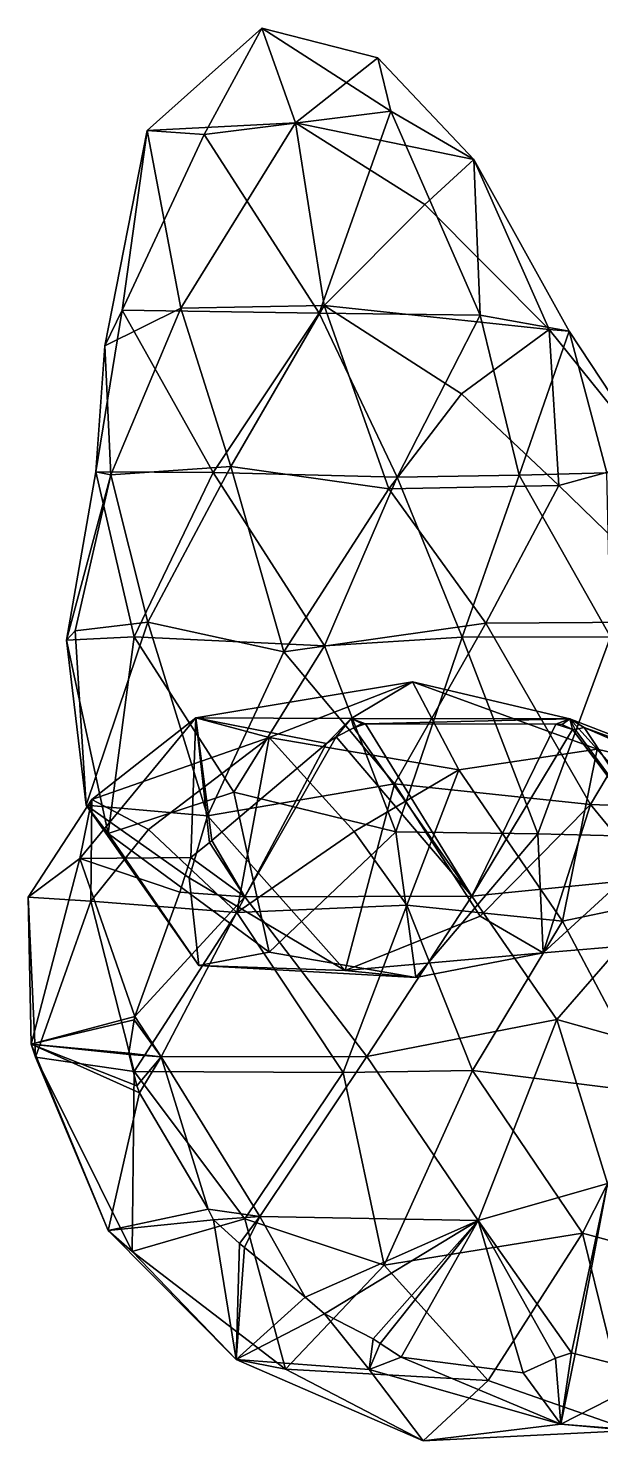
# Model space of a CAD drawing. Extents: x 373697 to 374058, y 6959904 to 6960301.
# Drawn here: x 373759.92 to 373775.49, y 6959961.94 to 6960000.37 of the extents above; entities that cross this region are included whole.
import ezdxf

# ---------------------------------------------------------------- set-up
doc = ezdxf.new("R2010")
doc.units = 0
doc.layers.add('Bht_Fk', color=7, linetype='CONTINUOUS')

msp = doc.modelspace()

# ---------------------------------------------------------------- linework, layer by layer
at = {"layer": 'Bht_Fk'}
for points in [[(373767.188, 6959997.798, 186.621), (373763.152, 6959997.59, 183.738), (373766.275, 6960000.374, 184.496)], [(373764.705, 6959997.484, 182.287), (373766.275, 6960000.374, 184.496), (373763.152, 6959997.59, 183.738)], [(373766.275, 6960000.374, 184.496), (373764.705, 6959997.484, 182.287), (373769.781, 6959998.117, 185.286)], [(373767.188, 6959997.798, 186.621), (373766.275, 6960000.374, 184.496), (373769.431, 6959999.572, 186.506)], [(373769.781, 6959998.117, 185.286), (373769.431, 6959999.572, 186.506), (373766.275, 6960000.374, 184.496)], [(373772.043, 6959996.802, 187.8), (373767.188, 6959997.798, 186.621), (373769.431, 6959999.572, 186.506)], [(373772.043, 6959996.802, 187.8), (373769.431, 6959999.572, 186.506), (373769.781, 6959998.117, 185.286)], [(373764.705, 6959997.484, 182.287), (373767.829, 6959992.62, 183.258), (373769.781, 6959998.117, 185.286)], [(373767.829, 6959992.62, 183.258), (373772.208, 6959992.571, 186.192), (373769.781, 6959998.117, 185.286)], [(373772.208, 6959992.571, 186.192), (373772.043, 6959996.802, 187.8), (373769.781, 6959998.117, 185.286)], [(373767.188, 6959997.798, 186.621), (373764.067, 6959992.755, 185.585), (373763.152, 6959997.59, 183.738)], [(373767.965, 6959992.828, 188.149), (373764.067, 6959992.755, 185.585), (373767.188, 6959997.798, 186.621)], [(373767.188, 6959997.798, 186.621), (373772.043, 6959996.802, 187.8), (373770.702, 6959995.581, 188.597)], [(373770.702, 6959995.581, 188.597), (373767.965, 6959992.828, 188.149), (373767.188, 6959997.798, 186.621)], [(373764.067, 6959992.755, 185.585), (373762, 6959991.732, 183.291), (373763.152, 6959997.59, 183.738)], [(373762, 6959991.732, 183.291), (373762.476, 6959992.708, 181.846), (373763.152, 6959997.59, 183.738)], [(373762.476, 6959992.708, 181.846), (373764.705, 6959997.484, 182.287), (373763.152, 6959997.59, 183.738)], [(373762.476, 6959992.708, 181.846), (373767.829, 6959992.62, 183.258), (373764.705, 6959997.484, 182.287)], [(373774.091, 6959992.179, 190.073), (373770.702, 6959995.581, 188.597), (373772.043, 6959996.802, 187.8)], [(373774.632, 6959992.128, 188.613), (373772.043, 6959996.802, 187.8), (373772.208, 6959992.571, 186.192)], [(373774.632, 6959992.128, 188.613), (373774.091, 6959992.179, 190.073), (373772.043, 6959996.802, 187.8)], [(373767.965, 6959992.828, 188.149), (373770.702, 6959995.581, 188.597), (373774.091, 6959992.179, 190.073)], [(373761.755, 6959988.308, 182.814), (373762.476, 6959992.708, 181.846), (373762, 6959991.732, 183.291)], [(373764.951, 6959988.287, 182.346), (373762.476, 6959992.708, 181.846), (373761.755, 6959988.308, 182.814)], [(373762.169, 6959988.219, 184.821), (373762, 6959991.732, 183.291), (373764.067, 6959992.755, 185.585)], [(373765.431, 6959988.447, 187.59), (373762.169, 6959988.219, 184.821), (373764.067, 6959992.755, 185.585)], [(373767.829, 6959992.62, 183.258), (373762.476, 6959992.708, 181.846), (373764.951, 6959988.287, 182.346)], [(373767.965, 6959992.828, 188.149), (373765.431, 6959988.447, 187.59), (373764.067, 6959992.755, 185.585)], [(373765.431, 6959988.447, 187.59), (373767.965, 6959992.828, 188.149), (373769.725, 6959987.845, 189.877)], [(373771.699, 6959990.428, 190.15), (373767.965, 6959992.828, 188.149), (373774.091, 6959992.179, 190.073)], [(373771.699, 6959990.428, 190.15), (373769.725, 6959987.845, 189.877), (373767.965, 6959992.828, 188.149)], [(373764.951, 6959988.287, 182.346), (373769.957, 6959988.159, 184.468), (373767.829, 6959992.62, 183.258)], [(373767.829, 6959992.62, 183.258), (373769.957, 6959988.159, 184.468), (373772.208, 6959992.571, 186.192)], [(373769.957, 6959988.159, 184.468), (373773.272, 6959988.213, 186.753), (373772.208, 6959992.571, 186.192)], [(373773.272, 6959988.213, 186.753), (373774.632, 6959992.128, 188.613), (373772.208, 6959992.571, 186.192)], [(373774.347, 6959987.936, 191.299), (373771.699, 6959990.428, 190.15), (373774.091, 6959992.179, 190.073)], [(373775.656, 6959988.279, 188.804), (373774.632, 6959992.128, 188.613), (373773.272, 6959988.213, 186.753)], [(373776.933, 6959988.639, 190.906), (373774.091, 6959992.179, 190.073), (373774.632, 6959992.128, 188.613)], [(373774.347, 6959987.936, 191.299), (373774.091, 6959992.179, 190.073), (373776.933, 6959988.639, 190.906)], [(373776.933, 6959988.639, 190.906), (373774.632, 6959992.128, 188.613), (373775.656, 6959988.279, 188.804)], [(373762.169, 6959988.219, 184.821), (373761.755, 6959988.308, 182.814), (373762, 6959991.732, 183.291)], [(373769.725, 6959987.845, 189.877), (373771.699, 6959990.428, 190.15), (373774.347, 6959987.936, 191.299)], [(373765.431, 6959988.447, 187.59), (373763.175, 6959984.212, 186.758), (373762.169, 6959988.219, 184.821)], [(373766.868, 6959983.405, 189.043), (373763.175, 6959984.212, 186.758), (373765.431, 6959988.447, 187.59)], [(373769.725, 6959987.845, 189.877), (373766.868, 6959983.405, 189.043), (373765.431, 6959988.447, 187.59)], [(373774.347, 6959987.936, 191.299), (373776.933, 6959988.639, 190.906), (373778.165, 6959984.224, 192.935)], [(373761.755, 6959988.308, 182.814), (373762.169, 6959988.219, 184.821), (373760.96, 6959983.722, 182.885)], [(373762.805, 6959983.818, 182.1), (373761.755, 6959988.308, 182.814), (373760.96, 6959983.722, 182.885)], [(373762.169, 6959988.219, 184.821), (373761.192, 6959983.98, 184.546), (373760.96, 6959983.722, 182.885)], [(373762.169, 6959988.219, 184.821), (373763.175, 6959984.212, 186.758), (373761.192, 6959983.98, 184.546)], [(373761.755, 6959988.308, 182.814), (373762.805, 6959983.818, 182.1), (373764.951, 6959988.287, 182.346)], [(373762.805, 6959983.818, 182.1), (373767.976, 6959983.573, 183.498), (373764.951, 6959988.287, 182.346)], [(373767.976, 6959983.573, 183.498), (373769.957, 6959988.159, 184.468), (373764.951, 6959988.287, 182.346)], [(373771.722, 6959983.803, 185.681), (373769.957, 6959988.159, 184.468), (373767.976, 6959983.573, 183.498)], [(373773.272, 6959988.213, 186.753), (373769.957, 6959988.159, 184.468), (373771.722, 6959983.803, 185.681)], [(373775.76, 6959983.811, 188.705), (373773.272, 6959988.213, 186.753), (373771.722, 6959983.803, 185.681)], [(373775.656, 6959988.279, 188.804), (373773.272, 6959988.213, 186.753), (373775.76, 6959983.811, 188.705)], [(373772.368, 6959984.183, 191.159), (373766.868, 6959983.405, 189.043), (373769.725, 6959987.845, 189.877)], [(373772.368, 6959984.183, 191.159), (373769.725, 6959987.845, 189.877), (373774.347, 6959987.936, 191.299)], [(373772.368, 6959984.183, 191.159), (373774.347, 6959987.936, 191.299), (373778.165, 6959984.224, 192.935)], [(373763.175, 6959984.212, 186.758), (373761.494, 6959979.236, 184.563), (373761.192, 6959983.98, 184.546)], [(373763.175, 6959984.212, 186.758), (373764.799, 6959978.943, 187.633), (373761.494, 6959979.236, 184.563)], [(373766.868, 6959983.405, 189.043), (373764.799, 6959978.943, 187.633), (373763.175, 6959984.212, 186.758)], [(373772.368, 6959984.183, 191.159), (373778.165, 6959984.224, 192.935), (373775.211, 6959979.257, 192.012)], [(373778.165, 6959984.224, 192.935), (373780.292, 6959979.062, 194.779), (373775.211, 6959979.257, 192.012)], [(373761.494, 6959979.236, 184.563), (373760.96, 6959983.722, 182.885), (373761.192, 6959983.98, 184.546)], [(373762.093, 6959978.468, 182.641), (373762.805, 6959983.818, 182.1), (373760.96, 6959983.722, 182.885)], [(373762.093, 6959978.468, 182.641), (373765.515, 6959979.585, 182.787), (373762.805, 6959983.818, 182.1)], [(373765.515, 6959979.585, 182.787), (373767.976, 6959983.573, 183.498), (373762.805, 6959983.818, 182.1)], [(373772.368, 6959984.183, 191.159), (373769.878, 6959979.815, 190.259), (373766.868, 6959983.405, 189.043)], [(373771.722, 6959983.803, 185.681), (373767.976, 6959983.573, 183.498), (373769.916, 6959978.514, 184.953)], [(373769.878, 6959979.815, 190.259), (373772.368, 6959984.183, 191.159), (373775.211, 6959979.257, 192.012)], [(373773.779, 6959978.454, 187.684), (373771.722, 6959983.803, 185.681), (373769.916, 6959978.514, 184.953)], [(373773.779, 6959978.454, 187.684), (373775.76, 6959983.811, 188.705), (373771.722, 6959983.803, 185.681)], [(373773.779, 6959978.454, 187.684), (373777.357, 6959978.366, 190.373), (373775.76, 6959983.811, 188.705)], [(373760.96, 6959983.722, 182.885), (373761.494, 6959979.236, 184.563), (373762.093, 6959978.468, 182.641)], [(373769.916, 6959978.514, 184.953), (373767.976, 6959983.573, 183.498), (373765.515, 6959979.585, 182.787)], [(373764.799, 6959978.943, 187.633), (373766.868, 6959983.405, 189.043), (373769.878, 6959979.815, 190.259)], [(373770.367, 6959982.589, 212.559), (373768.699, 6959981.59, 213.771), (373764.474, 6959981.608, 210.809)], [(373766.469, 6959981.074, 209.691), (373770.367, 6959982.589, 212.559), (373764.474, 6959981.608, 210.809)], [(373771.632, 6959980.194, 211.508), (373770.367, 6959982.589, 212.559), (373766.469, 6959981.074, 209.691)], [(373770.367, 6959982.589, 212.559), (373774.65, 6959981.58, 215.539), (373768.699, 6959981.59, 213.771)], [(373775.389, 6959980.759, 214.149), (373774.65, 6959981.58, 215.539), (373770.367, 6959982.589, 212.559)], [(373770.367, 6959982.589, 212.559), (373771.632, 6959980.194, 211.508), (373775.389, 6959980.759, 214.149)], [(373764.474, 6959981.608, 210.809), (373764.34, 6959977.811, 212.381), (373761.319, 6959977.78, 210.2)], [(373761.319, 6959977.78, 210.2), (373761.654, 6959979.386, 208.608), (373764.474, 6959981.608, 210.809)], [(373761.654, 6959979.386, 208.608), (373766.469, 6959981.074, 209.691), (373764.474, 6959981.608, 210.809)], [(373764.474, 6959981.608, 210.809), (373764.854, 6959978.218, 212.576), (373764.34, 6959977.811, 212.381)], [(373764.474, 6959981.608, 210.809), (373764.915, 6959978.273, 212.596), (373764.854, 6959978.218, 212.576)], [(373764.474, 6959981.608, 210.809), (373768.031, 6959980.913, 213.604), (373764.915, 6959978.273, 212.596)], [(373768.699, 6959981.59, 213.771), (373768.031, 6959980.913, 213.604), (373764.474, 6959981.608, 210.809)], [(373768.294, 6959981.098, 213.688), (373768.031, 6959980.913, 213.604), (373768.699, 6959981.59, 213.771)], [(373768.777, 6959981.34, 213.863), (373768.294, 6959981.098, 213.688), (373768.699, 6959981.59, 213.771)], [(373768.699, 6959981.59, 213.771), (373768.991, 6959981.46, 213.941), (373768.777, 6959981.34, 213.863)], [(373768.991, 6959981.46, 213.941), (373768.699, 6959981.59, 213.771), (373769.091, 6959981.449, 213.978)], [(373769.091, 6959981.449, 213.978), (373768.699, 6959981.59, 213.771), (373774.65, 6959981.58, 215.539)], [(373769.091, 6959981.449, 213.978), (373774.65, 6959981.58, 215.539), (373774.265, 6959981.443, 215.513)], [(373774.265, 6959981.443, 215.513), (373774.65, 6959981.58, 215.539), (373774.437, 6959981.433, 215.57)], [(373774.65, 6959981.58, 215.539), (373774.72, 6959981.292, 215.672), (373774.437, 6959981.433, 215.57)], [(373774.65, 6959981.58, 215.539), (373774.791, 6959981.297, 215.695), (373774.72, 6959981.292, 215.672)], [(373774.65, 6959981.58, 215.539), (373775.039, 6959981.352, 215.761), (373774.791, 6959981.297, 215.695)], [(373774.65, 6959981.58, 215.539), (373779.11, 6959979.861, 216.648), (373775.039, 6959981.352, 215.761)], [(373775.389, 6959980.759, 214.149), (373779.11, 6959979.861, 216.648), (373774.65, 6959981.58, 215.539)], [(373768.294, 6959981.098, 213.688), (373768.777, 6959981.34, 213.863), (373771.985, 6959976.758, 215.072)], [(373768.777, 6959981.34, 213.863), (373768.991, 6959981.46, 213.941), (373769.091, 6959981.449, 213.978)], [(373768.777, 6959981.34, 213.863), (373769.091, 6959981.449, 213.978), (373771.985, 6959976.758, 215.072)], [(373774.265, 6959981.443, 215.513), (373771.985, 6959976.758, 215.072), (373769.091, 6959981.449, 213.978)], [(373771.985, 6959976.758, 215.072), (373774.265, 6959981.443, 215.513), (373774.72, 6959981.292, 215.672)], [(373771.985, 6959976.758, 215.072), (373774.72, 6959981.292, 215.672), (373777.705, 6959977.332, 216.909)], [(373774.72, 6959981.292, 215.672), (373774.265, 6959981.443, 215.513), (373774.437, 6959981.433, 215.57)], [(373774.72, 6959981.292, 215.672), (373774.791, 6959981.297, 215.695), (373777.705, 6959977.332, 216.909)], [(373777.705, 6959977.332, 216.909), (373774.791, 6959981.297, 215.695), (373775.039, 6959981.352, 215.761)], [(373777.705, 6959977.332, 216.909), (373775.039, 6959981.352, 215.761), (373778.616, 6959979.793, 216.941)], [(373778.616, 6959979.793, 216.941), (373775.039, 6959981.352, 215.761), (373779.11, 6959979.861, 216.648)], [(373763.192, 6959978.57, 207.93), (373766.469, 6959981.074, 209.691), (373761.654, 6959979.386, 208.608)], [(373763.192, 6959978.57, 207.93), (373765.591, 6959976.311, 207.93), (373766.469, 6959981.074, 209.691)], [(373764.915, 6959978.273, 212.596), (373768.031, 6959980.913, 213.604), (373765.809, 6959976.737, 212.808)], [(373765.591, 6959976.311, 207.93), (373768.786, 6959978.522, 209.523), (373766.469, 6959981.074, 209.691)], [(373768.031, 6959980.913, 213.604), (373768.294, 6959981.098, 213.688), (373765.809, 6959976.737, 212.808)], [(373765.809, 6959976.737, 212.808), (373768.294, 6959981.098, 213.688), (373771.985, 6959976.758, 215.072)], [(373766.469, 6959981.074, 209.691), (373768.786, 6959978.522, 209.523), (373771.632, 6959980.194, 211.508)], [(373775.389, 6959980.759, 214.149), (373771.632, 6959980.194, 211.508), (373774.446, 6959976.08, 211.967)], [(373775.389, 6959980.759, 214.149), (373774.446, 6959976.08, 211.967), (373778.702, 6959976.967, 214.706)], [(373779.11, 6959979.861, 216.648), (373775.389, 6959980.759, 214.149), (373778.702, 6959976.967, 214.706)], [(373768.786, 6959978.522, 209.523), (373770.212, 6959976.517, 209.707), (373771.632, 6959980.194, 211.508)], [(373771.632, 6959980.194, 211.508), (373770.212, 6959976.517, 209.707), (373774.446, 6959976.08, 211.967)], [(373765.515, 6959979.585, 182.787), (373762.093, 6959978.468, 182.641), (373766.47, 6959975.233, 184.46)], [(373764.799, 6959978.943, 187.633), (373769.878, 6959979.815, 190.259), (373768.543, 6959974.741, 188.216)], [(373766.47, 6959975.233, 184.46), (373769.916, 6959978.514, 184.953), (373765.515, 6959979.585, 182.787)], [(373769.878, 6959979.815, 190.259), (373772.215, 6959976.218, 190.46), (373768.543, 6959974.741, 188.216)], [(373772.215, 6959976.218, 190.46), (373769.878, 6959979.815, 190.259), (373775.211, 6959979.257, 192.012)], [(373759.921, 6959976.734, 208.064), (373761.654, 6959979.386, 208.608), (373761.319, 6959977.78, 210.2)], [(373759.921, 6959976.734, 208.064), (373761.624, 6959976.624, 207.272), (373761.654, 6959979.386, 208.608)], [(373761.494, 6959979.236, 184.563), (373764.561, 6959974.877, 185.28), (373762.093, 6959978.468, 182.641)], [(373761.494, 6959979.236, 184.563), (373764.298, 6959977.258, 186.95), (373764.561, 6959974.877, 185.28)], [(373764.799, 6959978.943, 187.633), (373764.298, 6959977.258, 186.95), (373761.494, 6959979.236, 184.563)], [(373761.624, 6959976.624, 207.272), (373763.192, 6959978.57, 207.93), (373761.654, 6959979.386, 208.608)], [(373773.928, 6959975.222, 189.594), (373772.215, 6959976.218, 190.46), (373775.211, 6959979.257, 192.012)], [(373778.234, 6959975.579, 192.585), (373773.928, 6959975.222, 189.594), (373775.211, 6959979.257, 192.012)], [(373780.292, 6959979.062, 194.779), (373778.234, 6959975.579, 192.585), (373775.211, 6959979.257, 192.012)], [(373764.298, 6959977.258, 186.95), (373764.799, 6959978.943, 187.633), (373768.543, 6959974.741, 188.216)], [(373761.624, 6959976.624, 207.272), (373765.591, 6959976.311, 207.93), (373763.192, 6959978.57, 207.93)], [(373764.561, 6959974.877, 185.28), (373766.47, 6959975.233, 184.46), (373762.093, 6959978.468, 182.641)], [(373765.591, 6959976.311, 207.93), (373770.212, 6959976.517, 209.707), (373768.786, 6959978.522, 209.523)], [(373769.916, 6959978.514, 184.953), (373766.47, 6959975.233, 184.46), (373770.464, 6959974.548, 186.914)], [(373770.464, 6959974.548, 186.914), (373773.779, 6959978.454, 187.684), (373769.916, 6959978.514, 184.953)], [(373773.928, 6959975.222, 189.594), (373773.779, 6959978.454, 187.684), (373770.464, 6959974.548, 186.914)], [(373773.779, 6959978.454, 187.684), (373773.928, 6959975.222, 189.594), (373777.357, 6959978.366, 190.373)], [(373764.854, 6959978.218, 212.576), (373765.809, 6959976.737, 212.808), (373764.34, 6959977.811, 212.381)], [(373764.854, 6959978.218, 212.576), (373764.915, 6959978.273, 212.596), (373765.809, 6959976.737, 212.808)], [(373773.928, 6959975.222, 189.594), (373778.234, 6959975.579, 192.585), (373777.357, 6959978.366, 190.373)], [(373759.998, 6959972.734, 209.119), (373759.921, 6959976.734, 208.064), (373761.319, 6959977.78, 210.2)], [(373761.319, 6959977.78, 210.2), (373762.818, 6959973.488, 211.557), (373759.998, 6959972.734, 209.119)], [(373764.34, 6959977.811, 212.381), (373764.047, 6959976.87, 212.23), (373761.319, 6959977.78, 210.2)], [(373764.047, 6959976.87, 212.23), (373762.818, 6959973.488, 211.557), (373761.319, 6959977.78, 210.2)], [(373764.34, 6959977.811, 212.381), (373765.809, 6959976.737, 212.808), (373764.047, 6959976.87, 212.23)], [(373771.985, 6959976.758, 215.072), (373777.705, 6959977.332, 216.909), (373774.3, 6959973.406, 215.882)], [(373774.3, 6959973.406, 215.882), (373777.705, 6959977.332, 216.909), (373777.847, 6959972.408, 217.106)], [(373764.298, 6959977.258, 186.95), (373768.543, 6959974.741, 188.216), (373764.561, 6959974.877, 185.28)], [(373778.702, 6959976.967, 214.706), (373774.446, 6959976.08, 211.967), (373776.927, 6959971.397, 212.834)], [(373759.998, 6959972.734, 209.119), (373760.117, 6959972.375, 207.367), (373759.921, 6959976.734, 208.064)], [(373760.117, 6959972.375, 207.367), (373761.624, 6959976.624, 207.272), (373759.921, 6959976.734, 208.064)], [(373760.117, 6959972.375, 207.367), (373762.798, 6959971.987, 207.07), (373761.624, 6959976.624, 207.272)], [(373761.624, 6959976.624, 207.272), (373762.798, 6959971.987, 207.07), (373765.591, 6959976.311, 207.93)], [(373762.818, 6959973.488, 211.557), (373764.047, 6959976.87, 212.23), (373765.809, 6959976.737, 212.808)], [(373765.809, 6959976.737, 212.808), (373763.533, 6959972.386, 211.71), (373762.818, 6959973.488, 211.557)], [(373763.533, 6959972.386, 211.71), (373765.809, 6959976.737, 212.808), (373769.129, 6959972.394, 213.962)], [(373765.591, 6959976.311, 207.93), (373768.489, 6959971.966, 208.625), (373770.212, 6959976.517, 209.707)], [(373765.809, 6959976.737, 212.808), (373771.985, 6959976.758, 215.072), (373769.129, 6959972.394, 213.962)], [(373768.489, 6959971.966, 208.625), (373772.003, 6959972.012, 210.298), (373770.212, 6959976.517, 209.707)], [(373769.129, 6959972.394, 213.962), (373771.985, 6959976.758, 215.072), (373774.3, 6959973.406, 215.882)], [(373772.003, 6959972.012, 210.298), (373774.446, 6959976.08, 211.967), (373770.212, 6959976.517, 209.707)], [(373762.798, 6959971.987, 207.07), (373768.489, 6959971.966, 208.625), (373765.591, 6959976.311, 207.93)], [(373772.215, 6959976.218, 190.46), (373773.928, 6959975.222, 189.594), (373768.543, 6959974.741, 188.216)], [(373774.446, 6959976.08, 211.967), (373772.003, 6959972.012, 210.298), (373776.927, 6959971.397, 212.834)], [(373770.464, 6959974.548, 186.914), (373766.47, 6959975.233, 184.46), (373764.561, 6959974.877, 185.28)], [(373768.543, 6959974.741, 188.216), (373773.928, 6959975.222, 189.594), (373770.464, 6959974.548, 186.914)], [(373768.543, 6959974.741, 188.216), (373770.464, 6959974.548, 186.914), (373764.561, 6959974.877, 185.28)], [(373759.998, 6959972.734, 209.119), (373762.818, 6959973.488, 211.557), (373762.802, 6959973.392, 211.544)], [(373762.802, 6959973.392, 211.544), (373762.818, 6959973.488, 211.557), (373763.533, 6959972.386, 211.71)], [(373759.998, 6959972.734, 209.119), (373762.802, 6959973.392, 211.544), (373762.658, 6959972.486, 211.43)], [(373762.658, 6959972.486, 211.43), (373762.802, 6959973.392, 211.544), (373763.533, 6959972.386, 211.71)], [(373769.129, 6959972.394, 213.962), (373774.3, 6959973.406, 215.882), (373772.155, 6959967.937, 214.936)], [(373774.3, 6959973.406, 215.882), (373775.675, 6959968.943, 216.298), (373772.155, 6959967.937, 214.936)], [(373774.3, 6959973.406, 215.882), (373777.847, 6959972.408, 217.106), (373775.675, 6959968.943, 216.298)], [(373759.998, 6959972.734, 209.119), (373762.872, 6959971.598, 211.404), (373762.948, 6959971.404, 211.425)], [(373759.998, 6959972.734, 209.119), (373762.948, 6959971.404, 211.425), (373762.09, 6959967.665, 209.747)], [(373759.998, 6959972.734, 209.119), (373762.658, 6959972.486, 211.43), (373762.669, 6959972.45, 211.431)], [(373759.998, 6959972.734, 209.119), (373762.669, 6959972.45, 211.431), (373762.872, 6959971.598, 211.404)], [(373760.117, 6959972.375, 207.367), (373759.998, 6959972.734, 209.119), (373762.09, 6959967.665, 209.747)], [(373762.749, 6959967.092, 208.007), (373760.117, 6959972.375, 207.367), (373762.09, 6959967.665, 209.747)], [(373762.749, 6959967.092, 208.007), (373762.798, 6959971.987, 207.07), (373760.117, 6959972.375, 207.367)], [(373762.669, 6959972.45, 211.431), (373762.658, 6959972.486, 211.43), (373763.533, 6959972.386, 211.71)], [(373763.533, 6959972.386, 211.71), (373762.872, 6959971.598, 211.404), (373762.669, 6959972.45, 211.431)], [(373762.872, 6959971.598, 211.404), (373763.533, 6959972.386, 211.71), (373762.948, 6959971.404, 211.425)], [(373763.533, 6959972.386, 211.71), (373764.811, 6959968.246, 212.014), (373762.948, 6959971.404, 211.425)], [(373769.129, 6959972.394, 213.962), (373766.22, 6959968.041, 212.57), (373763.533, 6959972.386, 211.71)], [(373763.533, 6959972.386, 211.71), (373766.22, 6959968.041, 212.57), (373764.811, 6959968.246, 212.014)], [(373766.22, 6959968.041, 212.57), (373769.129, 6959972.394, 213.962), (373772.155, 6959967.937, 214.936)], [(373762.749, 6959967.092, 208.007), (373765.807, 6959967.979, 208.032), (373762.798, 6959971.987, 207.07)], [(373762.798, 6959971.987, 207.07), (373765.807, 6959967.979, 208.032), (373768.489, 6959971.966, 208.625)], [(373765.807, 6959967.979, 208.032), (373769.597, 6959966.722, 209.454), (373768.489, 6959971.966, 208.625)], [(373772.003, 6959972.012, 210.298), (373768.489, 6959971.966, 208.625), (373769.597, 6959966.722, 209.454)], [(373769.597, 6959966.722, 209.454), (373774.992, 6959967.587, 211.783), (373772.003, 6959972.012, 210.298)], [(373776.927, 6959971.397, 212.834), (373772.003, 6959972.012, 210.298), (373774.992, 6959967.587, 211.783)], [(373762.948, 6959971.404, 211.425), (373764.811, 6959968.246, 212.014), (373762.09, 6959967.665, 209.747)], [(373779.053, 6959966.497, 213.787), (373776.927, 6959971.397, 212.834), (373774.992, 6959967.587, 211.783)], [(373774.693, 6959964.337, 215.705), (373772.155, 6959967.937, 214.936), (373775.675, 6959968.943, 216.298)], [(373774.693, 6959964.337, 215.705), (373775.675, 6959968.943, 216.298), (373774.797, 6959964.303, 215.742)], [(373775.675, 6959968.943, 216.298), (373777.035, 6959963.732, 216.598), (373774.797, 6959964.303, 215.742)], [(373764.811, 6959968.246, 212.014), (373764.954, 6959967.952, 212.045), (373762.09, 6959967.665, 209.747)], [(373766.22, 6959968.041, 212.57), (373764.954, 6959967.952, 212.045), (373764.811, 6959968.246, 212.014)], [(373762.09, 6959967.665, 209.747), (373764.954, 6959967.952, 212.045), (373765.571, 6959964.154, 210.693)], [(373765.571, 6959964.154, 210.693), (373762.749, 6959967.092, 208.007), (373762.09, 6959967.665, 209.747)], [(373765.807, 6959967.979, 208.032), (373762.749, 6959967.092, 208.007), (373766.917, 6959963.889, 209.531)], [(373766.22, 6959968.041, 212.57), (373765.669, 6959967.312, 212.279), (373764.954, 6959967.952, 212.045)], [(373765.669, 6959967.312, 212.279), (373765.571, 6959964.154, 210.693), (373764.954, 6959967.952, 212.045)], [(373765.669, 6959967.312, 212.279), (373766.22, 6959968.041, 212.57), (373765.805, 6959967.199, 212.327)], [(373765.805, 6959967.199, 212.327), (373766.22, 6959968.041, 212.57), (373767.455, 6959965.845, 212.916)], [(373766.917, 6959963.889, 209.531), (373769.597, 6959966.722, 209.454), (373765.807, 6959967.979, 208.032)], [(373767.455, 6959965.845, 212.916), (373766.22, 6959968.041, 212.57), (373772.155, 6959967.937, 214.936)], [(373767.455, 6959965.845, 212.916), (373772.155, 6959967.937, 214.936), (373767.98, 6959965.399, 213.095)], [(373767.98, 6959965.399, 213.095), (373772.155, 6959967.937, 214.936), (373769.303, 6959964.716, 213.579)], [(373769.303, 6959964.716, 213.579), (373772.155, 6959967.937, 214.936), (373769.49, 6959964.59, 213.645)], [(373770.061, 6959964.213, 213.85), (373769.49, 6959964.59, 213.645), (373772.155, 6959967.937, 214.936)], [(373770.061, 6959964.213, 213.85), (373772.155, 6959967.937, 214.936), (373773.379, 6959963.79, 215.156)], [(373773.379, 6959963.79, 215.156), (373772.155, 6959967.937, 214.936), (373774.259, 6959964.189, 215.536)], [(373774.259, 6959964.189, 215.536), (373772.155, 6959967.937, 214.936), (373774.693, 6959964.337, 215.705)], [(373765.805, 6959967.199, 212.327), (373765.571, 6959964.154, 210.693), (373765.669, 6959967.312, 212.279)], [(373774.992, 6959967.587, 211.783), (373769.597, 6959966.722, 209.454), (373772.425, 6959963.582, 211.27)], [(373772.425, 6959963.582, 211.27), (373776.316, 6959962.217, 213.631), (373774.992, 6959967.587, 211.783)], [(373779.053, 6959966.497, 213.787), (373774.992, 6959967.587, 211.783), (373776.316, 6959962.217, 213.631)], [(373762.749, 6959967.092, 208.007), (373765.571, 6959964.154, 210.693), (373766.917, 6959963.889, 209.531)], [(373765.571, 6959964.154, 210.693), (373765.805, 6959967.199, 212.327), (373767.455, 6959965.845, 212.916)], [(373772.425, 6959963.582, 211.27), (373769.597, 6959966.722, 209.454), (373766.917, 6959963.889, 209.531)], [(373767.455, 6959965.845, 212.916), (373767.98, 6959965.399, 213.095), (373765.571, 6959964.154, 210.693)], [(373767.98, 6959965.399, 213.095), (373769.19, 6959963.88, 213.276), (373765.571, 6959964.154, 210.693)], [(373767.98, 6959965.399, 213.095), (373769.303, 6959964.716, 213.579), (373769.19, 6959963.88, 213.276)], [(373769.19, 6959963.88, 213.276), (373769.303, 6959964.716, 213.579), (373769.49, 6959964.59, 213.645)], [(373769.19, 6959963.88, 213.276), (373769.49, 6959964.59, 213.645), (373770.061, 6959964.213, 213.85)], [(373769.19, 6959963.88, 213.276), (373770.061, 6959964.213, 213.85), (373774.402, 6959962.395, 214.9)], [(373770.061, 6959964.213, 213.85), (373773.379, 6959963.79, 215.156), (373774.402, 6959962.395, 214.9)], [(373774.259, 6959964.189, 215.536), (373774.693, 6959964.337, 215.705), (373774.402, 6959962.395, 214.9)], [(373774.402, 6959962.395, 214.9), (373774.693, 6959964.337, 215.705), (373774.797, 6959964.303, 215.742)], [(373774.402, 6959962.395, 214.9), (373774.797, 6959964.303, 215.742), (373777.035, 6959963.732, 216.598)], [(373769.19, 6959963.88, 213.276), (373770.661, 6959961.944, 212.082), (373765.571, 6959964.154, 210.693)], [(373770.661, 6959961.944, 212.082), (373766.917, 6959963.889, 209.531), (373765.571, 6959964.154, 210.693)], [(373770.661, 6959961.944, 212.082), (373772.425, 6959963.582, 211.27), (373766.917, 6959963.889, 209.531)], [(373770.661, 6959961.944, 212.082), (373769.19, 6959963.88, 213.276), (373774.402, 6959962.395, 214.9)], [(373773.379, 6959963.79, 215.156), (373774.259, 6959964.189, 215.536), (373774.402, 6959962.395, 214.9)], [(373776.316, 6959962.217, 213.631), (373772.425, 6959963.582, 211.27), (373770.661, 6959961.944, 212.082)], [(373774.402, 6959962.395, 214.9), (373777.035, 6959963.732, 216.598), (373780.115, 6959961.942, 216.425)], [(373774.402, 6959962.395, 214.9), (373776.316, 6959962.217, 213.631), (373770.661, 6959961.944, 212.082)], [(373780.115, 6959961.942, 216.425), (373776.316, 6959962.217, 213.631), (373774.402, 6959962.395, 214.9)]]:
    msp.add_3dface(points, dxfattribs=at)

doc.saveas('drawing.dxf')
